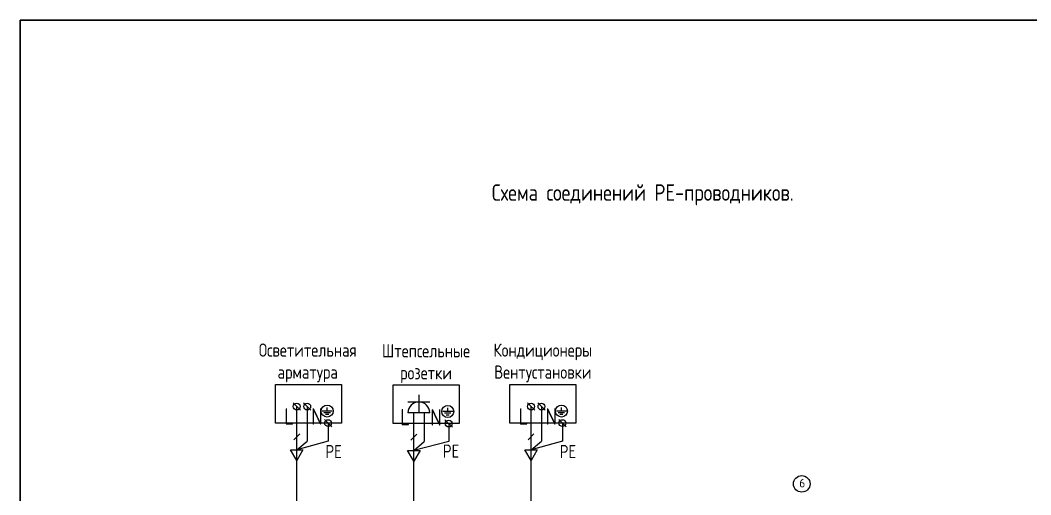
# Model space of a CAD drawing. Header units: millimetres. Extents: x -559267 to 14075, y 0 to 209897.
# Drawn here: x 420 to 572.9, y 607.7 to 679.6 of the extents above; entities that cross this region are included whole.
import ezdxf

# ---------------------------------------------------------------- set-up
doc = ezdxf.new("R2010")
doc.units = ezdxf.units.MM
doc.layers.add('Номер кабеля', color=7, linetype='Continuous', lineweight=20)
doc.styles.add('GOST-2.304_Type-B', font='GOST_Common.ttf')
doc.styles.add('Unecom', font='GOST2304A_0.ttf', dxfattribs={"height": 2.5})

# ---------------------------------------------------------------- blocks, each defined once
blk = doc.blocks.new('Схема КУП')
at = {"layer": 'Номер кабеля', "ltscale": 100}
for p, q in [((-149.12, 120.09), (-149.12, 117.35)), ((-168.16, 118.85), (-167.05, 117.74)), ((-167.6, 97.71), (-167.6, 118.31)), ((-166.57, 118.85), (-165.46, 117.74)), ((-166.03, 118.31), (-166.03, 113.05)), ((-163, 117.62), (-163, 118.15)), ((-150.78, 119.02), (-147.44, 119.02)), ((-144.76, 117.56), (-144.76, 118.09)), ((-132.7, 118.85), (-131.59, 117.74)), ((-132.15, 97.71), (-132.15, 118.31)), ((-131.12, 118.85), (-130.01, 117.74)), ((-130.58, 118.31), (-130.58, 113.05)), ((-127.55, 117.62), (-127.55, 118.15)), ((-162.25, 117.62), (-163.76, 117.62)), ((-162.51, 117.35), (-163.5, 117.35)), ((-163.41, 116.33), (-162.3, 115.22)), ((-162.77, 117.08), (-163.24, 117.08)), ((-147.45, 117.36), (-150.78, 117.36)), ((-149.88, 97.65), (-149.88, 117.32)), ((-148.32, 117.32), (-148.32, 112.99)), ((-144, 117.56), (-145.52, 117.56)), ((-144.26, 117.29), (-145.25, 117.29)), ((-145.17, 116.27), (-144.05, 115.16)), ((-144.52, 117.02), (-144.99, 117.02)), ((-126.8, 117.62), (-128.31, 117.62)), ((-127.06, 117.35), (-128.05, 117.35)), ((-127.96, 116.33), (-126.85, 115.22)), ((-127.32, 117.08), (-127.79, 117.08)), ((-162.85, 115.79), (-162.85, 113.05)), ((-144.61, 115.73), (-144.61, 112.99)), ((-127.4, 115.79), (-127.4, 113.05)), ((-168.05, 113.28), (-167.16, 114.17)), ((-150.33, 113.22), (-149.44, 114.11)), ((-132.59, 113.28), (-131.71, 114.17)), ((-162.85, 113.05), (-167.6, 111.73)), ((-167.6, 111.73), (-166.03, 113.05)), ((-149.89, 111.67), (-148.32, 112.99)), ((-144.61, 112.99), (-149.89, 111.67)), ((-127.4, 113.05), (-132.15, 111.73)), ((-132.15, 111.73), (-130.58, 113.05))]:
    blk.add_line(p, q, dxfattribs=at)
for points in [[(-170.8, 121.66), (-160.84, 121.66), (-160.84, 115.79), (-170.8, 115.79)], [(-152.99, 121.6), (-143.03, 121.6), (-143.03, 115.73), (-152.99, 115.73)], [(-135.35, 121.66), (-125.39, 121.66), (-125.39, 115.79), (-135.35, 115.79)], [(-167.6, 110.11), (-168.54, 111.73), (-166.67, 111.73)], [(-149.89, 110.05), (-150.82, 111.67), (-148.95, 111.67)], [(-132.15, 110.11), (-133.08, 111.73), (-131.21, 111.73)]]:
    blk.add_lwpolyline(points, close=True, dxfattribs=at)
for centre, radius in [((-167.6, 118.31), 0.52), ((-166.02, 118.31), 0.52), ((-163, 117.62), 0.91), ((-144.76, 117.56), 0.91), ((-132.15, 118.31), 0.52), ((-130.57, 118.31), 0.52), ((-127.55, 117.62), 0.91), ((-162.85, 115.79), 0.52), ((-144.61, 115.73), 0.52), ((-127.4, 115.79), 0.52), ((-91.18, 106.59, -1137.81), 1.25)]:
    blk.add_circle(centre, radius, dxfattribs=at)
blk.add_arc((-149.12, 117.35), 1.66, 0.0295, 179.9705, dxfattribs=at)
at = {"layer": 'Номер кабеля', "ltscale": 100, "style": 'GOST-2.304_Type-B'}
blk.add_text('6', height=1.3, dxfattribs=at).set_placement((-91.55, 106.05, -1137.81))
at = {"layer": 'Номер кабеля', "ltscale": 100, "attachment_point": 1, "style": 'Unecom'}
for s, insert, char_height, width in [('{\\W1;Схема соединений PE-проводников}.', (-138.08, 151.98), 2.5, 105.3068), ('\\pxqc;Осветительная \\Pарматура', (-195.09, 127.86, -1137.81), 2, 58.2861), ('\\pxqc;Штепсельные\\Pрозетки', (-177.18, 127.75, -1137.81), 2, 58.2861), ('\\pxqc;Кондиционеры\\PВентустановки', (-159.5, 127.86, -1137.81), 2, 58.2861), ('L', (-169.48, 118.05), 2.5, 41.9897), ('N', (-165.41, 118.05), 2.5, 41.9897), ('L', (-151.93, 117.94), 2.5, 41.9897), ('N', (-147.39, 117.91), 2.5, 41.9897), ('L', (-134.03, 118.05), 2.5, 41.9897), ('N', (-129.96, 118.05), 2.5, 41.9897), ('РЕ', (-163.27, 112.49, -1137.81), 2, 41.9897), ('РЕ', (-145.5, 112.55, -1137.81), 2, 41.9897), ('РЕ', (-127.82, 112.49, -1137.81), 2, 41.9897)]:
    blk.add_mtext(s, dxfattribs=dict(at, insert=insert, char_height=char_height, width=width))

msp = doc.modelspace()

# ---------------------------------------------------------------- linework, layer by layer
at = {"layer": 'Defpoints', "color": 6}
msp.add_lwpolyline([(420, 679.64), (420, 392.64), (815, 392.64), (815, 679.64), (420, 679.64)], dxfattribs=at)

# ---------------------------------------------------------------- block references
msp.add_blockref('Схема КУП', (629.45, 502.79))

doc.saveas('drawing.dxf')
